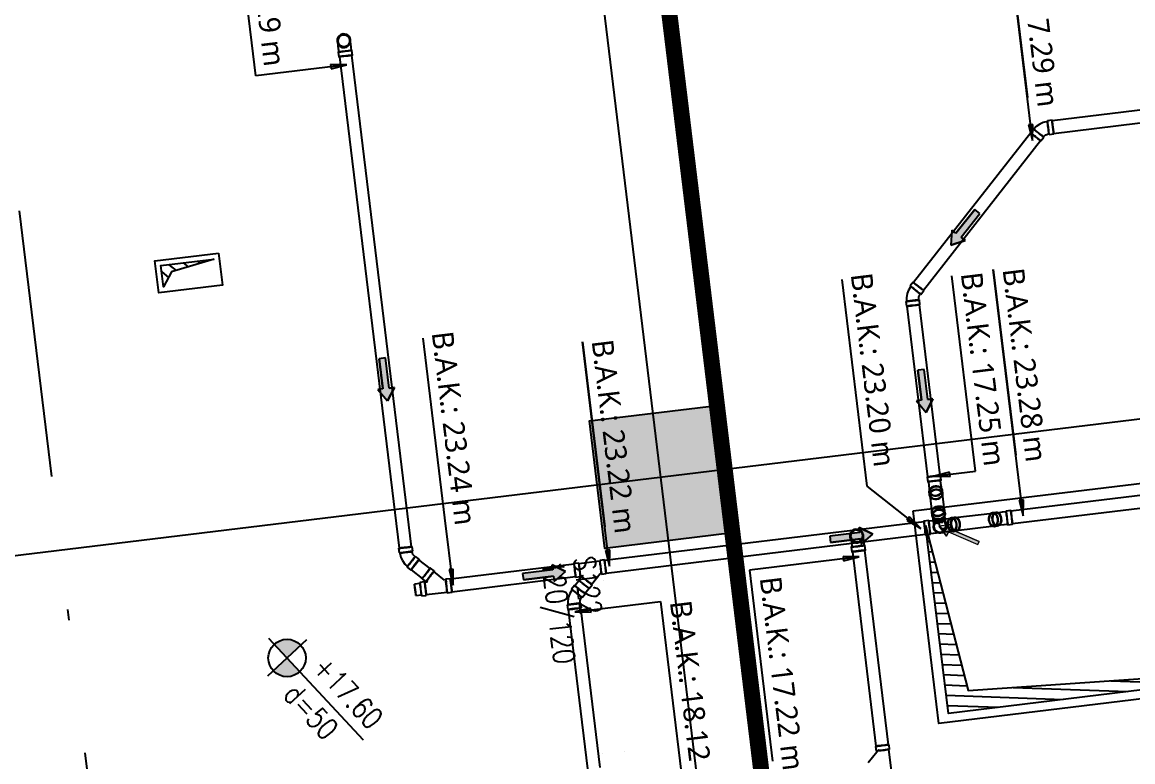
# Model space of a CAD drawing. Header units: millimetres. Extents: x 400382 to 401500, y 4543975 to 4544133.
# Drawn here: x 400440.63 to 400451.01, y 4544085.71 to 4544092.62 of the extents above; entities that cross this region are included whole.
import ezdxf

# ---------------------------------------------------------------- set-up
doc = ezdxf.new("R2010")
doc.units = ezdxf.units.MM
for name, pattern in [('AKS', [3, 2.5, -0.25, 0, -0.25]), ('CIZGI', [0.4, 0.25, -0.15]), ('CONTINU', [0]), ('DASHDOT2', [0.5, 0.25, -0.125, 0, -0.125])]:
    doc.linetypes.add(name, pattern=pattern)
doc.layers.add('A-DETL-GENF', color=92, linetype='Continuous', lineweight=9)
for name, color, linetype in [('aks prota', 2, 'AKS'), ('boşluk prota', 2, 'Continuous'), ('boşluk taraması prota', 252, 'Continuous'), ('kiriş prota', 6, 'Continuous'), ('kolon prota', 1, 'Continuous'), ('kolon tarama prota', 252, 'Continuous'), ('lkolon prota', 4, 'Continuous'), ('merdiven prota', 2, 'Continuous'), ('PRT-AL-TUNEL_EKSENI', 14, 'DASHDOT2'), ('st-s_level (kot)', 6, 'Continuous'), ('st-s_levelmark (kot işareti)', 4, 'Continuous'), ('st_s_ölçü', 4, 'Continuous'), ('TARAMA', 8, 'Continuous'), ('tkolon prota', 6, 'Continuous')]:
    doc.layers.add(name, color=color, linetype=linetype)
doc.styles.add('OLCU', font='romanstw.shx')
doc.styles.add('Segoe UI Light_1', font='', dxfattribs={"height": 200})
doc.styles.add('tkolon', font='romanstw.shx')
doc.styles.get('Segoe UI Light_1').set_extended_font_data('Segoe UI Light')

# ---------------------------------------------------------------- blocks, each defined once
blk = doc.blocks.new('Flow Direction - Flow Direction _25mm_-1035271-_17_70 m  ARA KAT')
at = {"layer": 'TARAMA'}
blk.add_hatch(color=256, dxfattribs=at).paths.add_polyline_path([(0, 0), (-117, -78), (-117, -30), (-400, -30), (-400, 30), (-117, 30), (-117, 78)], flags=0)
for p, q in [((-117, 30), (-400, 30)), ((-400, 30), (-400, -30)), ((-117, 30), (-400, 30)), ((-400, 30), (-400, -30)), ((0, 0), (-117, 78)), ((-117, 78), (-117, 30)), ((-117, 78), (0, 0)), ((-117, 30), (-117, 78)), ((-117, -78), (0, 0)), ((-117, -78), (0, 0)), ((-400, -30), (-117, -30)), ((-117, -30), (-400, -30)), ((-117, -30), (-117, -78)), ((-117, -30), (-117, -78))]:
    blk.add_line(p, q, dxfattribs=at)
blk = doc.blocks.new('Riser Direction1 - Flow Direction _25mm_ 2-2155046-_17_70 m  ARA KAT')
at = {"layer": 'A-DETL-GENF'}
blk.add_hatch(color=256, dxfattribs=at).paths.add_polyline_path([(0, 0), (118, 0), (96, -38), (355, -188), (340, -214), (81, -64), (59, -102)], flags=0)
for p, q in [((0, 0), (59, -102)), ((118, 0), (0, 0)), ((118, 0), (0, 0)), ((59, -102), (0, 0)), ((59, -102), (81, -64)), ((81, -64), (59, -102)), ((81, -64), (340, -214)), ((81, -64), (340, -214)), ((96, -38), (118, 0)), ((96, -38), (118, 0)), ((355, -188), (96, -38)), ((96, -38), (355, -188)), ((340, -214), (355, -188)), ((340, -214), (355, -188))]:
    blk.add_line(p, q, dxfattribs=at)
blk = doc.blocks.new('17.60 mekanik')
at = {"layer": 'kolon tarama prota'}
for points in [[(135013.2, 64918.5), (135002.3, 64928.9), (134999.9, 64925.7)], [(135263.8, 64673.3), (135252.9, 64683.8), (135250.6, 64680.6)], [(135179.8, 64637.6), (135190.3, 64648.6), (135187.1, 64650.9)], [(135207.3, 64595.5), (135192.2, 64595.1), (135192.8, 64591.2)], [(135187.5, 64535.3), (135177.1, 64524.4), (135180.3, 64522)], [(134524.9, 64497.5), (134514.5, 64486.5), (134517.7, 64484.2)], [(135035.1, 64358.5), (135024.1, 64368.9), (135021.8, 64365.7)], [(135044.3, 64305.6), (135054.8, 64316.5), (135051.6, 64318.9)], [(134948.5, 64239.3), (134937.5, 64249.7), (134935.2, 64246.5)]]:
    blk.add_hatch(color=256, dxfattribs=at).paths.add_polyline_path(points, flags=0)
for p, q in [((135180.6, 65176.4), (135012.1, 64944.5)), ((135021.6, 64937.5), (135190.1, 65169.5)), ((134840.8, 65043.8), (134980.5, 64942.3)), ((135013.2, 64918.5), (134840.8, 65043.8)), ((135011.7, 64944.8), (135009.1, 64941.2)), ((135019.4, 64933.7), (135022, 64937.3)), ((135450.7, 64940.5), (135252.7, 64668)), ((135002.3, 64928.9), (134999.9, 64925.7)), ((135013.2, 64918.5), (135002.3, 64928.9)), ((135005.5, 64926.4), (135006.2, 64922)), ((135018.8, 64924), (135018.1, 64928.4)), ((135262.2, 64661.1), (135460.2, 64933.6)), ((134999.9, 64925.7), (135013.2, 64918.5)), ((135006.7, 64922.1), (135034.5, 64746.8)), ((135046.1, 64748.7), (135018.3, 64924)), ((135076.2, 64809.7), (135217.7, 64706.9)), ((135263.8, 64673.3), (135076.2, 64809.7)), ((135202.8, 64669.2), (135054.3, 64777.1)), ((135034, 64746.7), (135034.7, 64742.3)), ((135047.3, 64744.3), (135046.6, 64748.7)), ((135053.7, 64737.1), (135050.1, 64739.7)), ((135042.6, 64729.4), (135046.2, 64726.8)), ((135183.4, 64642.4), (135053.4, 64736.8)), ((135046.5, 64727.2), (135176.4, 64632.8)), ((135144.1, 64585.5), (134986.9, 64699.8)), ((135252.9, 64683.8), (135250.6, 64680.6)), ((135250.6, 64680.6), (135263.8, 64673.3)), ((135263.8, 64673.3), (135252.9, 64683.8)), ((135179.8, 64637.6), (135202.8, 64669.2)), ((135252.3, 64668.3), (135249.7, 64664.7)), ((135244.1, 64657), (135242.3, 64654.5)), ((135260, 64657.2), (135262.6, 64660.8)), ((135187.1, 64650.9), (135179.8, 64637.6)), ((135179.8, 64637.6), (135190.3, 64648.6)), ((135190.3, 64648.6), (135187.1, 64650.9)), ((135242.7, 64654.2), (135221.6, 64625.3)), ((135231.2, 64618.3), (135252.2, 64647.3)), ((135252.6, 64647), (135254.4, 64649.5)), ((135187.2, 64640.1), (135183.6, 64642.7)), ((135176.1, 64632.4), (135179.7, 64629.8)), ((135197.5, 64632.7), (135194.9, 64634.5)), ((135210, 64623), (135197.2, 64632.3)), ((135221.2, 64625.5), (135219.4, 64623)), ((135187.4, 64624.2), (135190, 64622.4)), ((135190.2, 64622.8), (135203.1, 64613.4)), ((135212.8, 64621.5), (135210.3, 64623.4)), ((135221.2, 64614.6), (135212.4, 64621)), ((135219.9, 64622.6), (135213.2, 64613.4)), ((135222.5, 64606.6), (135229.2, 64615.9)), ((135229.7, 64615.5), (135231.6, 64618.1)), ((135202.8, 64613.1), (135205.3, 64611.2)), ((135206.9, 64605.8), (135204.3, 64602.2)), ((135205.7, 64611.7), (135214.5, 64605.4)), ((135212.1, 64612.7), (135212.1, 64612.7)), ((135212.1, 64612.7), (135212.1, 64612.7)), ((135212.1, 64612.7), (135212.1, 64612.7)), ((135212.1, 64612.7), (135212.1, 64612.7)), ((135212.7, 64612.4), (135212.7, 64612.4)), ((135212.7, 64612.4), (135212.7, 64612.4)), ((135212.7, 64612.4), (135212.7, 64612.4)), ((135213.3, 64609.5), (135216.9, 64614.5)), ((135223, 64607.6), (135223, 64607.6)), ((135223, 64607.6), (135223, 64607.6)), ((135223, 64607.6), (135223, 64607.6)), ((135223.6, 64607.3), (135223.6, 64607.3)), ((135223.6, 64607.3), (135223.6, 64607.3)), ((135223.6, 64607.3), (135223.6, 64607.3)), ((135223.6, 64607.3), (135223.6, 64607.3)), ((135204.7, 64601.9), (135027.9, 64358.7)), ((135037.5, 64351.7), (135214.2, 64595)), ((135207.3, 64595.5), (135144.1, 64585.5)), ((135207.3, 64595.5), (135192.2, 64595.1)), ((135192.2, 64595.1), (135192.8, 64591.2)), ((135192.8, 64591.2), (135207.3, 64595.5)), ((135214.6, 64594.7), (135217.2, 64598.3)), ((135165.6, 64544.7), (135165.6, 64544.7)), ((135166, 64544.8), (135166.1, 64544.8)), ((135177.2, 64548.6), (135177.2, 64548.6)), ((135177.7, 64548.8), (135177.6, 64548.8)), ((135186.9, 64543.7), (135183.3, 64546.3)), ((135334.6, 64435.7), (135186.6, 64543.3)), ((134474.7, 64428.4), (134324.9, 64537.2)), ((135187.5, 64535.3), (135126.7, 64451.6)), ((135175.8, 64536), (135179.4, 64533.3)), ((135187.5, 64535.3), (135177.1, 64524.4)), ((135179.7, 64533.7), (135327.7, 64426.2)), ((135180.3, 64522), (135187.5, 64535.3)), ((135177.1, 64524.4), (135180.3, 64522)), ((134522, 64507.5), (134518.4, 64510.1)), ((134895.7, 64235.4), (134521.7, 64507.1)), ((134524.9, 64497.5), (134474.7, 64428.4)), ((134510.9, 64499.8), (134514.5, 64497.2)), ((134524.9, 64497.5), (134514.5, 64486.5)), ((134514.8, 64497.6), (134888.8, 64225.9)), ((134517.7, 64484.2), (134524.9, 64497.5)), ((134514.5, 64486.5), (134517.7, 64484.2)), ((134864.4, 64482.5), (135005.1, 64380.3)), ((135035.1, 64358.5), (134864.4, 64482.5)), ((135126.7, 64451.6), (135272.1, 64346)), ((135338.5, 64433.5), (135334.9, 64436.1)), ((135354.1, 64421.4), (135338.1, 64433)), ((135327.4, 64425.8), (135331, 64423.2)), ((135331.4, 64423.7), (135332.2, 64423.1)), ((135331.8, 64425.5), (135332, 64424.6)), ((135332.2, 64423.1), (135334.2, 64410.3)), ((135332.7, 64425.6), (135332.7, 64425.6)), ((135082.4, 64401.5), (135082.4, 64401.5)), ((134897.1, 64276.6), (134760.4, 64375.9)), ((135024.1, 64368.9), (135021.8, 64365.7)), ((135021.8, 64365.7), (135035.1, 64358.5)), ((135035.1, 64358.5), (135024.1, 64368.9)), ((135044.3, 64305.6), (135091.7, 64370.8)), ((135091.7, 64370.8), (135229.6, 64270.6)), ((135027.5, 64358.9), (135024.9, 64355.3)), ((135025.5, 64355), (135013.9, 64339)), ((135032.9, 64349.6), (135032.8, 64349.6)), ((135033.9, 64348.8), (135033.7, 64349.7)), ((135034.1, 64347.4), (135034.7, 64348.2)), ((135036.1, 64334.6), (135034.1, 64347.4)), ((135035.2, 64347.8), (135037.9, 64351.4)), ((135041.3, 64344.9), (135041.3, 64344.9)), ((135011.1, 64335.5), (134942.6, 64241.3)), ((135013.3, 64339.4), (135010.7, 64335.8)), ((135037.5, 64330.3), (135036.8, 64334.7)), ((134952.2, 64234.3), (135020.6, 64328.6)), ((135021, 64328.3), (135023.6, 64331.9)), ((135023.1, 64332.3), (135024.6, 64334.3)), ((135024.2, 64332.7), (135024.9, 64328.3)), ((135024.6, 64334.3), (135024.8, 64332.8)), ((135025.4, 64328.4), (135026.3, 64322.2)), ((135029.5, 64328.7), (135029.5, 64328.7)), ((135029.5, 64328.7), (135029.5, 64328.7)), ((135038, 64324.1), (135037, 64330.2)), ((135039.2, 64319.8), (135038.5, 64324.1)), ((135025.9, 64322.2), (135026.6, 64317.8)), ((135045.6, 64312.6), (135042, 64315.2)), ((135051.6, 64318.9), (135044.3, 64305.6)), ((135044.3, 64305.6), (135054.8, 64316.5)), ((135054.8, 64316.5), (135051.6, 64318.9)), ((135034.5, 64304.8), (135038.1, 64302.2)), ((135166.6, 64224), (135045.3, 64312.2)), ((135038.4, 64302.6), (135159.7, 64214.5)), ((134948.5, 64239.3), (134897.1, 64276.6)), ((134937.5, 64249.7), (134935.2, 64246.5)), ((134935.2, 64246.5), (134948.5, 64239.3)), ((134948.5, 64239.3), (134937.5, 64249.7)), ((134942.3, 64241.6), (134939.6, 64238)), ((135170.7, 64250.8), (135170.7, 64250.8)), ((134899.6, 64233.2), (134896, 64235.8)), ((134909.2, 64232.6), (134904.8, 64231.9)), ((134922.4, 64234.2), (134909.3, 64232.1)), ((134926.7, 64235.4), (134922.3, 64234.7)), ((134939.6, 64236.7), (134926.8, 64234.7)), ((134937.8, 64214.9), (134949.4, 64230.9)), ((134940.2, 64237.6), (134939.6, 64236.7)), ((134941.9, 64237.1), (134941, 64237)), ((134942, 64236.2), (134942.1, 64236.2)), ((134950, 64230.5), (134952.6, 64234.1)), ((135159, 64234.6), (135159, 64234.6)), ((135159, 64234.6), (135159, 64234.6)), ((134888.5, 64225.5), (134892.1, 64222.9)), ((134911.2, 64220.5), (134924.2, 64222.6)), ((134924.3, 64222.1), (134928.7, 64222.8)), ((134928, 64222), (134925.4, 64218.4)), ((134930.1, 64223.7), (134928.6, 64221.6)), ((134928.6, 64223.4), (134930.1, 64223.7)), ((134906.8, 64219.3), (134911.2, 64220)), ((134926.3, 64217.7), (134923.3, 64213.5)), ((134926.3, 64217.7), (134923.3, 64213.5)), ((134931.7, 64207.3), (134934.8, 64211.6)), ((134931.7, 64207.3), (134934.8, 64211.6)), ((134935.7, 64210.9), (134938.4, 64214.5))]:
    blk.add_line(p, q, dxfattribs=at)
at = {"layer": 'kolon tarama prota', "flags": 128}
for points in [[(135009.6, 64940.8), (135007.5, 64937.1), (135006.5, 64934)], [(135006.5, 64934), (135005.9, 64929.8), (135006.2, 64926.5)], [(135017.5, 64928.3), (135017.5, 64931), (135017.6, 64931.3)], [(135017.6, 64931.3), (135018.7, 64933.8), (135018.8, 64934.1)], [(135035.3, 64742.4), (135036.5, 64738.3), (135037.9, 64735.4)], [(135047.7, 64741.4), (135046.7, 64743.9), (135046.6, 64744.2)], [(135049.7, 64739.2), (135047.8, 64741.1), (135047.7, 64741.4)], [(135037.9, 64735.4), (135040.5, 64732.1), (135043, 64730)], [(135250.2, 64664.3), (135248.1, 64661.4), (135246.2, 64658.8), (135244.7, 64656.6)], [(135253.9, 64649.9), (135255.6, 64652.2), (135257.5, 64654.9), (135259.5, 64657.6)], [(135194.5, 64634), (135192.2, 64635.7), (135189.5, 64637.6), (135186.8, 64639.6)], [(135180.1, 64630.3), (135183, 64628.3), (135185.7, 64626.3), (135187.8, 64624.8)], [(135213.2, 64613.4), (135212.9, 64613), (135212.1, 64611.9), (135210.9, 64610.1), (135209.3, 64607.9), (135207.5, 64605.5), (135207.4, 64605.4)], [(135216.7, 64598.7), (135218.4, 64601.1), (135220.1, 64603.3), (135221.3, 64605.1), (135222.2, 64606.2), (135222.5, 64606.6), (135222.5, 64606.6)], [(135167, 64550.1), (135168.6, 64551.6), (135170.3, 64552.4), (135171.8, 64552.5), (135173, 64552.3), (135173.8, 64552.1), (135174.4, 64551.8), (135174.7, 64551.6), (135175, 64551.4), (135175.4, 64551.1), (135176.2, 64550.6), (135177.3, 64549.8), (135179, 64548.6), (135181.2, 64547), (135182.9, 64545.7)], [(135167, 64550.1), (135166.1, 64548.1), (135165.9, 64546.3), (135166.2, 64544.9)], [(135176.2, 64543.4), (135174.6, 64541.9), (135172.9, 64541.2), (135171.4, 64541.1), (135170.2, 64541.2), (135169.4, 64541.5), (135168.9, 64541.8), (135168.6, 64541.9), (135168.6, 64542)], [(135168.6, 64542), (135168.7, 64541.9), (135169.1, 64541.6), (135169.9, 64541), (135171.2, 64540.1), (135173.1, 64538.7), (135175.3, 64537.1), (135176.2, 64536.5)], [(135176.2, 64543.4), (135177.2, 64545.4), (135177.3, 64547.3), (135177, 64548.6)], [(134503.3, 64506.1), (134501.8, 64507.9), (134501, 64510.1), (134501.2, 64512.4), (134502, 64514.1)], [(134502, 64514.1), (134503.8, 64515.7), (134506, 64516.4), (134508.3, 64516.3), (134510, 64515.4)], [(134510, 64515.4), (134510.4, 64515.1), (134511.5, 64514.3), (134513.3, 64513.1), (134515.4, 64511.5), (134517.9, 64509.7), (134518, 64509.6)], [(134510, 64515.4), (134511.6, 64513.7), (134512.3, 64511.5), (134512.2, 64509.2), (134511.3, 64507.4)], [(134511.3, 64507.4), (134509.6, 64505.9), (134507.4, 64505.1), (134505.1, 64505.3), (134503.3, 64506.1)], [(134511.3, 64500.4), (134508.8, 64502.1), (134506.6, 64503.7), (134504.9, 64505), (134503.7, 64505.8), (134503.3, 64506.1), (134503.3, 64506.1)], [(135027.2, 64317.9), (135028.3, 64313.8), (135030.4, 64310), (135033.1, 64306.8), (135034.9, 64305.4)], [(135041.6, 64314.6), (135039.7, 64316.6), (135038.6, 64319), (135038.5, 64319.7)], [(134901.9, 64231.4), (134899.5, 64232.5), (134899.2, 64232.6)], [(134904.9, 64231.3), (134902.3, 64231.3), (134901.9, 64231.4)], [(134892.5, 64223.4), (134896.2, 64221.3), (134899.3, 64220.3)], [(134899.3, 64220.3), (134903.5, 64219.7), (134906.7, 64220)]]:
    blk.add_lwpolyline(points, dxfattribs=at)
at = {"layer": 'kolon tarama prota'}
for centre, radius, start, end in [((135217.8, 64610), 6.38, 54.0133, 234.0133), ((135217.8, 64610), 6.38, 54.0133, 234.0133), ((135217.8, 64610), 6.38, 54.0133, 234.0133), ((135217.8, 64610), 6.38, 54.0133, 234.0133), ((135217.8, 64610), 6.38, 54, 234), ((135217.8, 64610), 6.38, 54, 234), ((135217.8, 64610), 5.72, 54.0133, 234.0133), ((135217.8, 64610), 5.71, 54.0133, 234.0133), ((135217.8, 64610), 5.72, 54, 234), ((135217.8, 64610), 6.38, 324, 144), ((135217.8, 64610), 6.38, 324, 144), ((135217.8, 64610), 6.38, 324, 144), ((135217.8, 64610), 6.38, 324, 144), ((135217.8, 64610), 5.9, 324, 144), ((135217.8, 64610), 5.9, 324, 144), ((135217.8, 64610), 5.71, 324, 144), ((135217.8, 64610), 5.71, 324, 144), ((135217.8, 64610), 6.38, 234.0133, 54.0133), ((135217.8, 64610), 6.38, 234.0133, 54.0133), ((135217.8, 64610), 6.38, 234.0133, 54.0133), ((135217.8, 64610), 6.38, 234.0133, 54.0133), ((135217.8, 64610), 6.38, 234, 54), ((135217.8, 64610), 6.38, 234, 54), ((135217.8, 64610), 5.72, 234.0133, 54.0133), ((135217.8, 64610), 5.72, 234.0133, 54.0133), ((135217.8, 64610), 5.72, 234, 54), ((135219.6, 64612.4), 2.95, 234, 54), ((135219.6, 64612.4), 2.95, 234, 54), ((135217.8, 64610), 6.38, 144, 324), ((135217.8, 64610), 6.38, 144, 324), ((135217.8, 64610), 6.38, 144, 324), ((135217.8, 64610), 6.38, 144, 324), ((135217.8, 64610), 5.9, 144, 324), ((135217.8, 64610), 5.9, 144, 324), ((135217.8, 64610), 5.72, 144, 324), ((135217.8, 64610), 5.72, 144, 324), ((135216.1, 64607.6), 2.95, 54, 234), ((135216.1, 64607.6), 2.95, 54, 234), ((134506.7, 64510.8), 6.38, 144, 324), ((134506.7, 64510.8), 6.38, 144, 324), ((134506.7, 64510.8), 5.9, 144, 324), ((134506.7, 64510.8), 5.71, 144, 324), ((134506.7, 64510.8), 6.38, 324, 144), ((134506.7, 64510.8), 6.38, 324, 144), ((134506.7, 64510.8), 5.9, 324, 144), ((134506.7, 64510.8), 5.72, 324, 144)]:
    blk.add_arc(centre, radius, start, end, dxfattribs=at)
for centre, major_axis, ratio, start_param, end_param in [((135014.2, 64937.4), (-5.16, 3.75), 0.010001, 3.145733, 6.287326), ((135014.2, 64937.4), (5.16, -3.75), 0.010001, 3.145733, 6.287326), ((135014.2, 64937.4), (-4.62, 3.36), 0.010001, 0.004141, 3.145733), ((135014.2, 64937.4), (-4.62, 3.36), 0.010001, 3.145733, 6.287326), ((135016.8, 64941), (5.16, -3.75), 0.010001, 3.145733, 6.287326), ((135016.8, 64941), (5.16, -3.75), 0.010001, 0.004141, 3.145733), ((135016.8, 64941), (4.77, -3.47), 0.010011, 3.141593, 4.712389), ((135016.8, 64941), (-4.77, 3.47), 0.010011, 4.712389, 6.283185), ((135016.8, 64941), (4.77, -3.47), 0.010011, 4.712389, 6.283185), ((135016.8, 64941), (-4.77, 3.47), 0.010011, 3.141593, 4.712389), ((135011.8, 64927.4), (6.3, 1), 0.01, 3.137449, 6.279041), ((135011.8, 64927.4), (6.3, 1), 0.01, 6.279041, 9.420634), ((135011.8, 64927.4), (5.64, 0.89), 0.01, 3.137449, 6.279041), ((135011.8, 64927.4), (5.64, 0.89), 0.01, 6.279041, 9.420634), ((135012.5, 64923), (6.3, 1), 0.01, 6.279041, 9.420634), ((135012.5, 64923), (6.3, 1), 0.01, 3.137449, 6.279041), ((135012.5, 64923), (5.83, 0.92), 0.01, 1.570796, 3.141593), ((135012.5, 64923), (5.83, 0.92), 0.01, 3.141593, 4.712389), ((135012.5, 64923), (5.83, 0.92), 0.01, 4.712389, 6.283185), ((135012.5, 64923), (5.83, 0.92), 0.01, 0, 1.570796), ((135040.3, 64747.7), (-6.3, -1), 0.01, 3.145735, 6.287327), ((135040.3, 64747.7), (-6.3, -1), 0.01, 0.004142, 3.145735), ((135040.3, 64747.7), (5.83, 0.92), 0.01, 1.570796, 3.141593), ((135040.3, 64747.7), (5.83, 0.92), 0.01, 3.141593, 4.712389), ((135041, 64743.3), (-6.3, -1), 0.01, 3.145735, 6.287327), ((135041, 64743.3), (-6.3, -1), 0.01, 0.004142, 3.145735), ((135041, 64743.3), (-5.64, -0.89), 0.01, 3.145735, 6.287327), ((135041, 64743.3), (-5.64, -0.89), 0.01, 0.004142, 3.145735), ((135040.3, 64747.7), (5.83, 0.92), 0.01, 0, 1.570796), ((135040.3, 64747.7), (5.83, 0.92), 0.01, 4.712389, 6.283185), ((135046.3, 64734.6), (-3.75, -5.16), 0.01, 3.137451, 6.279043), ((135046.3, 64734.6), (-3.75, -5.16), 0.01, 6.279043, 9.420636), ((135046.3, 64734.6), (-3.36, -4.62), 0.01, 6.279043, 9.420636), ((135046.3, 64734.6), (-3.36, -4.62), 0.01, 3.137451, 6.279043), ((135049.9, 64732), (-3.75, -5.16), 0.01, 3.137451, 6.279043), ((135049.9, 64732), (-3.75, -5.16), 0.01, 6.279043, 9.420636), ((135049.9, 64732), (3.47, 4.77), 0.01, 1.570796, 3.141593), ((135049.9, 64732), (3.47, 4.77), 0.01, 3.141593, 4.712389), ((135049.9, 64732), (3.47, 4.77), 0.01, 0, 1.570796), ((135049.9, 64732), (3.47, 4.77), 0.01, 4.712389, 6.283185), ((135257.5, 64664.6), (5.16, -3.75), 0.01, 1.570796, 4.712389), ((135257.5, 64664.6), (-4.77, 3.47), 0.01, 4.712389, 6.283185), ((135257.5, 64664.6), (4.77, -3.47), 0.01, 3.141593, 4.712389), ((135247.4, 64650.7), (5.16, -3.75), 0.707107, 1.570796, 4.712389), ((135249.3, 64653.3), (5.16, -3.75), 0.707107, 1.570796, 4.712389), ((135249.3, 64653.3), (4.62, -3.36), 0.707107, 1.570796, 4.712389), ((135249.3, 64653.3), (5.16, -3.75), 0.707107, 4.712389, 7.853982), ((135249.3, 64653.3), (4.62, -3.36), 0.707107, 4.712389, 7.853982), ((135254.9, 64661), (5.16, -3.75), 0.01, 1.570796, 4.712389), ((135254.9, 64661), (4.62, -3.36), 0.01, 1.570796, 4.712389), ((135254.9, 64661), (5.16, -3.75), 0.01, 4.712389, 7.853982), ((135254.9, 64661), (4.62, -3.36), 0.01, 4.712389, 7.853982), ((135257.5, 64664.6), (5.16, -3.75), 0.01, 4.712389, 7.853982), ((135257.5, 64664.6), (4.77, -3.47), 0.01, 4.712389, 6.283185), ((135257.5, 64664.6), (-4.77, 3.47), 0.01, 3.141593, 4.712389), ((135247.4, 64650.7), (4.77, -3.47), 0.707107, 3.141593, 4.712389), ((135247.4, 64650.7), (4.77, -3.47), 0.707107, 1.570796, 3.141593), ((135247.4, 64650.7), (5.16, -3.75), 0.707107, 4.712389, 7.853982), ((135247.4, 64650.7), (4.77, -3.47), 0.707107, 4.712389, 6.283185), ((135247.4, 64650.7), (4.77, -3.47), 0.707107, 0, 1.570796), ((135179.9, 64637.6), (3.75, 5.16), 0.01, 1.570796, 4.712389), ((135179.9, 64637.6), (3.47, 4.77), 0.01, 1.570796, 3.141593), ((135179.9, 64637.6), (3.47, 4.77), 0.01, 3.141593, 4.712389), ((135179.9, 64637.6), (3.75, 5.16), 0.01, 4.712389, 7.853982), ((135179.9, 64637.6), (3.47, 4.77), 0.01, 0, 1.570796), ((135179.9, 64637.6), (3.47, 4.77), 0.01, 4.712389, 6.283185), ((135183.5, 64635), (3.75, 5.16), 0.01, 4.712389, 7.853982), ((135183.5, 64635), (3.36, 4.62), 0.01, 4.712389, 7.853982), ((135191.2, 64629.4), (3.75, 5.16), 0.707107, 4.712389, 7.853982), ((135183.5, 64635), (3.75, 5.16), 0.01, 1.570796, 4.712389), ((135183.5, 64635), (3.36, 4.62), 0.01, 1.570796, 4.712389), ((135191.2, 64629.4), (3.75, 5.16), 0.707107, 1.570796, 4.712389), ((135191.2, 64629.4), (3.36, 4.62), 0.707107, 1.570796, 4.712389), ((135191.2, 64629.4), (3.36, 4.62), 0.707107, 4.712389, 7.853982), ((135193.7, 64627.5), (3.75, 5.16), 0.707107, 1.570796, 4.712389), ((135193.7, 64627.5), (3.47, 4.77), 0.707107, 1.570796, 3.141593), ((135193.7, 64627.5), (3.75, 5.16), 0.707107, 4.712389, 7.853982), ((135193.7, 64627.5), (3.47, 4.77), 0.707107, 3.141593, 4.712389), ((135193.7, 64627.5), (3.47, 4.77), 0.707107, 0, 1.570796), ((135193.7, 64627.5), (3.47, 4.77), 0.707107, 4.712389, 6.283185), ((135224.6, 64619.3), (5.16, -3.75), 0.707107, 1.570797, 4.71239), ((135226.4, 64621.8), (5.16, -3.75), 0.707107, 1.570797, 4.71239), ((135226.4, 64621.8), (4.77, -3.47), 0.707107, 3.141593, 4.712389), ((135226.4, 64621.8), (4.77, -3.47), 0.707107, 1.570796, 3.141593), ((135226.4, 64621.8), (5.16, -3.75), 0.707107, 4.71239, 7.853982), ((135226.4, 64621.8), (4.77, -3.47), 0.707107, 0, 1.570796), ((135206.5, 64618.2), (3.75, 5.16), 0.707107, 1.570792, 4.712385), ((135206.5, 64618.2), (3.47, 4.77), 0.707107, 1.570796, 3.141593), ((135206.5, 64618.2), (3.75, 5.16), 0.707107, 4.712385, 7.853978), ((135206.5, 64618.2), (3.47, 4.77), 0.707107, 3.141593, 4.712389), ((135206.5, 64618.2), (3.47, 4.77), 0.707107, 0, 1.570796), ((135209.1, 64616.4), (3.75, 5.16), 0.707107, 1.570792, 4.712385), ((135209.1, 64616.4), (3.36, 4.62), 0.707107, 1.570792, 4.712385), ((135209.1, 64616.4), (3.75, 5.16), 0.707107, 4.712385, 7.853978), ((135209.1, 64616.4), (3.36, 4.62), 0.707107, 4.712385, 7.853978), ((135206.5, 64618.2), (3.47, 4.77), 0.707107, 4.712389, 6.283185), ((135224.6, 64619.3), (4.62, -3.36), 0.707107, 1.570797, 4.71239), ((135224.6, 64619.3), (5.16, -3.75), 0.707107, 4.71239, 7.853982), ((135224.6, 64619.3), (4.62, -3.36), 0.707107, 4.71239, 7.853982), ((135226.4, 64621.8), (4.77, -3.47), 0.707107, 4.712389, 6.283185), ((135212, 64602), (5.16, -3.75), 0.010002, 1.570796, 4.712389), ((135212, 64602), (4.62, -3.36), 0.010002, 1.570796, 4.712389), ((135217.8, 64610), (3.36, 4.62), 0.707107, 1.570792, 2.142988), ((135217.8, 64610), (3.36, 4.62), 0.707107, 0.998596, 1.570792), ((135209.4, 64598.4), (-5.16, 3.75), 0.010002, 4.712389, 7.853982), ((135209.4, 64598.4), (4.77, -3.47), 0.01, 3.141593, 4.712389), ((135209.4, 64598.4), (-4.77, 3.47), 0.01, 4.712389, 6.283185), ((135209.4, 64598.4), (5.16, -3.75), 0.010002, 4.712389, 7.853982), ((135209.4, 64598.4), (4.77, -3.47), 0.01, 4.712389, 6.283185), ((135209.4, 64598.4), (4.77, -3.47), 0.01, 0, 1.570796), ((135212, 64602), (-5.16, 3.75), 0.010002, 1.570796, 4.712389), ((135212, 64602), (4.62, -3.36), 0.010002, 4.712389, 7.853982), ((135171.6, 64546.7), (5.59, 1.9), 0.999925, 1.570796, 3.141593), ((135171.6, 64546.7), (5.59, 1.9), 0.999925, 1.570796, 3.141593), ((135171.6, 64546.8), (6.04, 2.05), 0.999925, 5.327856, 8.469448), ((135171.6, 64546.7), (6.04, 2.05), 0.999925, 5.327856, 8.469448), ((135171.6, 64546.8), (5.41, 1.84), 0.999925, 5.327856, 8.469448), ((135171.6, 64546.7), (5.59, 1.9), 0.999925, 0, 1.570796), ((135171.6, 64546.7), (5.59, 1.9), 0.999925, 0, 1.570796), ((135171.6, 64546.7), (6.04, 2.05), 0.999925, 2.186263, 5.327856), ((135171.6, 64546.8), (6.04, 2.05), 0.999925, 2.186263, 5.327856), ((135171.6, 64546.8), (5.41, 1.84), 0.999925, 2.186263, 5.327856), ((135171.6, 64546.7), (5.59, 1.9), 0.999925, 3.141593, 4.712389), ((135171.6, 64546.7), (5.59, 1.9), 0.999925, 3.141593, 4.712389), ((135171.6, 64546.7), (5.59, 1.9), 0.999925, 4.712389, 6.283185), ((135171.6, 64546.7), (5.59, 1.9), 0.999925, 4.712389, 6.283185), ((135179.5, 64541.1), (3.75, 5.16), 0.01, 4.705318, 7.846911), ((135179.5, 64541.1), (3.36, 4.62), 0.01, 4.705318, 7.846911), ((135183.1, 64538.5), (3.75, 5.16), 0.01, 4.705318, 7.846911), ((135183.1, 64538.5), (3.47, 4.77), 0.009999, 0, 1.570796), ((135183.1, 64538.5), (3.47, 4.77), 0.009999, 4.712389, 6.283185), ((135179.5, 64541.1), (3.75, 5.16), 0.01, 1.563726, 4.705318), ((135179.5, 64541.1), (3.36, 4.62), 0.01, 1.563726, 4.705318), ((135183.1, 64538.5), (3.75, 5.16), 0.01, 1.563726, 4.705318), ((135183.1, 64538.5), (3.47, 4.77), 0.009999, 1.570796, 3.141593), ((135183.1, 64538.5), (3.47, 4.77), 0.009999, 3.141593, 4.712389), ((134514.6, 64505), (3.75, 5.16), 0.01, 1.570796, 4.712389), ((134514.6, 64505), (-3.36, -4.62), 0.01, 4.712389, 7.853982), ((134518.2, 64502.4), (-3.75, -5.16), 0.01, 4.712389, 7.853982), ((134514.6, 64505), (3.75, 5.16), 0.01, 4.712389, 7.853982), ((134514.6, 64505), (3.36, 4.62), 0.01, 4.712389, 7.853982), ((134518.2, 64502.4), (3.47, 4.77), 0.01, 1.570796, 3.141593), ((134518.2, 64502.4), (3.47, 4.77), 0.01, 3.141593, 4.712389), ((134518.2, 64502.4), (3.75, 5.16), 0.01, 4.712389, 7.853982), ((134518.2, 64502.4), (3.47, 4.77), 0.01, 0, 1.570796), ((134518.2, 64502.4), (3.47, 4.77), 0.01, 4.712389, 6.283185), ((135331.1, 64431), (3.75, 5.16), 0.01, 6.276115, 9.417707), ((135331.1, 64431), (3.75, 5.16), 0.01, 3.134522, 6.276115), ((135331.1, 64431), (3.47, 4.77), 0.009999, 1.570796, 3.141593), ((135331.1, 64431), (3.47, 4.77), 0.009999, 3.141593, 4.712389), ((135334.7, 64428.4), (3.75, 5.16), 0.01, 6.276115, 9.417707), ((135334.7, 64428.4), (3.75, 5.16), 0.01, 3.134522, 6.276115), ((135331.1, 64431), (3.47, 4.77), 0.009999, 0, 1.570796), ((135331.1, 64431), (3.47, 4.77), 0.009999, 4.712389, 6.283185), ((135334.7, 64428.4), (3.36, 4.62), 0.01, 3.134522, 6.276115), ((135334.7, 64428.4), (3.36, 4.62), 0.01, 6.276115, 9.417707), ((135337.5, 64426.4), (5.64, 0.89), 0.01207, 2.571468, 3.143664), ((135337.5, 64426.4), (5.64, 0.89), 0.01207, 3.143664, 3.71586), ((135030.1, 64351.6), (5.16, -3.75), 0.01, 0, 3.141593), ((135030.1, 64351.6), (5.16, -3.75), 0.01, 3.141593, 6.283185), ((135032.7, 64355.2), (5.16, -3.75), 0.01, 0, 3.141593), ((135032.7, 64355.2), (5.16, -3.75), 0.01, 3.141593, 6.283185), ((135032.7, 64355.2), (4.77, -3.47), 0.01, 1.570796, 3.141593), ((135032.7, 64355.2), (-4.77, 3.47), 0.01, 0, 1.570796), ((135032.7, 64355.2), (-4.77, 3.47), 0.01, 3.141593, 4.712389), ((135032.7, 64355.2), (-4.77, 3.47), 0.01, 1.570796, 3.141593), ((135030.1, 64351.6), (-4.62, 3.36), 0.01, 0, 3.141593), ((135030.1, 64351.6), (4.62, -3.36), 0.01, 0, 3.141593), ((135028.1, 64348.8), (5.64, 0.89), 0.007071, 5.703918, 6.276114), ((135028.1, 64348.8), (5.64, 0.89), 0.007071, 6.276114, 6.84831), ((135015.9, 64332), (5.16, -3.75), 0.01, 0, 3.141593), ((135015.9, 64332), (5.16, -3.75), 0.01, 3.141593, 6.283185), ((135015.9, 64332), (4.77, -3.47), 0.01, 3.141593, 4.712389), ((135015.9, 64332), (4.77, -3.47), 0.01, 1.570796, 3.141593), ((135018.5, 64335.6), (5.16, -3.75), 0.01, 3.141593, 6.283185), ((135018.5, 64335.6), (-5.16, 3.75), 0.01, 3.141593, 6.283185), ((135018.5, 64335.6), (-4.62, 3.36), 0.01, 0, 3.141593), ((135018.5, 64335.6), (4.62, -3.36), 0.01, 0, 3.141593), ((135030.5, 64333.7), (6.3, 1), 0.007071, 3.134522, 6.276114), ((135030.5, 64333.7), (6.3, 1), 0.007071, 6.276114, 9.417707), ((135030.5, 64333.7), (5.64, 0.89), 0.007071, 6.276114, 9.417707), ((135030.5, 64333.7), (5.64, 0.89), 0.007071, 3.134522, 6.276114), ((135015.9, 64332), (-4.77, 3.47), 0.01, 1.570796, 3.141593), ((135015.9, 64332), (4.77, -3.47), 0.01, 0, 1.570796), ((135031.2, 64329.3), (6.3, 1), 0.007071, 6.276114, 9.417707), ((135031.2, 64329.3), (6.3, 1), 0.007071, 3.134522, 6.276114), ((135031.2, 64329.3), (5.83, 0.92), 0.007071, 1.570796, 3.141593), ((135031.2, 64329.3), (5.83, 0.92), 0.007071, 3.141593, 4.712389), ((135032.2, 64323.2), (6.3, 1), 0.007071, 0.008594, 3.150187), ((135032.2, 64323.2), (6.3, 1), 0.007071, 3.150187, 6.29178), ((135031.2, 64329.3), (5.83, 0.92), 0.007071, 0, 1.570796), ((135031.2, 64329.3), (5.83, 0.92), 0.007071, 4.712389, 6.283185), ((135032.2, 64323.2), (5.83, 0.92), 0.007071, 4.712389, 6.283185), ((135032.2, 64323.2), (5.83, 0.92), 0.007071, 0, 1.570796), ((135032.2, 64323.2), (5.83, 0.92), 0.007071, 1.570796, 3.141593), ((135032.2, 64323.2), (5.83, 0.92), 0.007071, 3.141593, 4.712389), ((135032.9, 64318.8), (6.3, 1), 0.007071, 0.008594, 3.150187), ((135032.9, 64318.8), (6.3, 1), 0.007071, 3.150187, 6.29178), ((135032.9, 64318.8), (5.64, 0.89), 0.007071, 0.008594, 3.150187), ((135032.9, 64318.8), (5.64, 0.89), 0.007071, 3.150187, 6.29178), ((135038.2, 64310), (3.75, 5.16), 0.011077, 0.001078, 3.14267), ((135038.2, 64310), (3.75, 5.16), 0.011077, 3.14267, 6.284263), ((135038.2, 64310), (3.36, 4.62), 0.011077, 0.001078, 3.14267), ((135038.2, 64310), (3.36, 4.62), 0.011077, 3.14267, 6.284263), ((135041.8, 64307.4), (3.75, 5.16), 0.011077, 0.001078, 3.14267), ((135041.8, 64307.4), (3.75, 5.16), 0.011077, 3.14267, 6.284263), ((135041.8, 64307.4), (3.47, 4.77), 0.011077, 1.570796, 3.141593), ((135041.8, 64307.4), (3.47, 4.77), 0.011077, 3.141593, 4.712389), ((135041.8, 64307.4), (3.47, 4.77), 0.011077, 0, 1.570796), ((135041.8, 64307.4), (3.47, 4.77), 0.011077, 4.712389, 6.283185), ((134947.4, 64237.8), (5.16, -3.75), 0.01, 3.137451, 6.279043), ((134947.4, 64237.8), (5.16, -3.75), 0.01, 6.279043, 9.420636), ((134947.4, 64237.8), (4.77, -3.47), 0.01, 1.570796, 3.141593), ((134947.4, 64237.8), (-4.77, 3.47), 0.01, 0, 1.570796), ((134892.3, 64230.6), (-3.75, -5.16), 0.01, 0.004142, 3.145735), ((134892.3, 64230.6), (-3.75, -5.16), 0.01, 3.145735, 6.287327), ((134892.3, 64230.6), (3.47, 4.77), 0.01, 1.570796, 3.141593), ((134892.3, 64230.6), (3.47, 4.77), 0.01, 3.141593, 4.712389), ((134895.9, 64228), (-3.75, -5.16), 0.01, 3.145735, 6.287327), ((134895.9, 64228), (-3.75, -5.16), 0.01, 0.004142, 3.145735), ((134892.3, 64230.6), (3.47, 4.77), 0.01, 0, 1.570796), ((134892.3, 64230.6), (3.47, 4.77), 0.01, 4.712389, 6.283185), ((134895.9, 64228), (-3.36, -4.62), 0.01, 0.004142, 3.145735), ((134895.9, 64228), (-3.36, -4.62), 0.01, 3.145735, 6.287327), ((134905.8, 64225.6), (1, -6.3), 0.01, 6.279043, 9.420636), ((134905.8, 64225.6), (1, -6.3), 0.01, 3.137451, 6.279043), ((134905.8, 64225.6), (0.89, -5.64), 0.01, 6.279043, 9.420636), ((134905.8, 64225.6), (0.89, -5.64), 0.01, 3.137451, 6.279043), ((134910.2, 64226.3), (1, -6.3), 0.01, 3.137451, 6.279043), ((134910.2, 64226.3), (1, -6.3), 0.01, 6.279043, 9.420636), ((134910.2, 64226.3), (-0.92, 5.83), 0.01, 4.712389, 6.283185), ((134910.2, 64226.3), (-0.92, 5.83), 0.01, 0, 1.570796), ((134923.3, 64228.4), (-1, 6.3), 0.009999, 0.004142, 3.145735), ((134923.3, 64228.4), (-1, 6.3), 0.009999, 3.145735, 6.287328), ((134923.3, 64228.4), (-0.92, 5.83), 0.01, 0, 1.570796), ((134923.3, 64228.4), (-0.92, 5.83), 0.01, 4.712389, 6.283185), ((134927.7, 64229.1), (-1, 6.3), 0.009999, 0.004142, 3.145735), ((134927.7, 64229.1), (-1, 6.3), 0.009999, 3.145735, 6.287328), ((134927.7, 64229.1), (-0.89, 5.64), 0.009999, 0.004142, 3.145735), ((134927.7, 64229.1), (-0.89, 5.64), 0.009999, 3.145735, 6.287328), ((134944.8, 64234.2), (5.16, -3.75), 0.01, 6.279043, 9.420636), ((134944.8, 64234.2), (-5.16, 3.75), 0.01, 6.279043, 9.420636), ((134944.8, 64234.2), (4.62, -3.36), 0.01, 3.137451, 6.279043), ((134944.8, 64234.2), (-4.62, 3.36), 0.01, 3.137451, 6.279043), ((134942.8, 64231.5), (-0.89, 5.64), 0.009999, 5.715132, 6.287328), ((134942.8, 64231.5), (-0.89, 5.64), 0.009999, 0.004142, 0.576338), ((134947.4, 64237.8), (-4.77, 3.47), 0.01, 1.570796, 3.141593), ((134947.4, 64237.8), (4.77, -3.47), 0.01, 0, 1.570796), ((134910.2, 64226.3), (-0.92, 5.83), 0.01, 1.570796, 3.141593), ((134910.2, 64226.3), (-0.92, 5.83), 0.01, 3.141593, 4.712389), ((134923.3, 64228.4), (-0.92, 5.83), 0.01, 1.570796, 3.141593), ((134923.3, 64228.4), (-0.92, 5.83), 0.01, 3.141593, 4.712389), ((134933.2, 64218.2), (5.16, -3.75), 0.01, 6.279043, 9.420636), ((134933.2, 64218.2), (5.16, -3.75), 0.01, 3.137451, 6.279043), ((134933.2, 64218.2), (-4.62, 3.36), 0.01, 6.279043, 9.420636), ((134933.2, 64218.2), (4.62, -3.36), 0.01, 6.279043, 9.420636), ((134927.5, 64210.4), (4.24, -3.08), 0.01, 3.137451, 6.279043), ((134927.5, 64210.4), (4.24, -3.08), 0.01, 3.137451, 6.279043), ((134927.5, 64210.4), (-4.24, 3.08), 0.01, 3.137451, 6.279043), ((134927.5, 64210.4), (-4.24, 3.08), 0.01, 3.137451, 6.279043), ((134930.6, 64214.6), (5.16, -3.75), 0.01, 3.137451, 6.279043), ((134930.6, 64214.6), (-5.16, 3.75), 0.01, 3.137451, 6.279043), ((134930.6, 64214.6), (-4.24, 3.08), 0.01, 3.137451, 6.279043), ((134930.6, 64214.6), (4.24, -3.08), 0.01, 3.137451, 6.279043), ((134930.6, 64214.6), (-4.24, 3.08), 0.01, 3.137451, 6.279043), ((134930.6, 64214.6), (4.24, -3.08), 0.01, 3.137451, 6.279043)]:
    blk.add_ellipse(centre, major_axis=major_axis, ratio=ratio, start_param=start_param, end_param=end_param, dxfattribs=at)
at = {"layer": 'kolon tarama prota', "xscale": 0.1, "yscale": 0.1, "zscale": 0.1}
for name, p, rotation in [('Flow Direction - Flow Direction _25mm_-1035271-_17_70 m  ARA KAT', (135032.6, 64796.1), 279.0000000010492), ('Flow Direction - Flow Direction _25mm_-1035271-_17_70 m  ARA KAT', (135131.3, 64672.9), 324.0007159308197), ('Riser Direction1 - Flow Direction _25mm_ 2-2155046-_17_70 m  ARA KAT', (135217.3, 64609.3), 54.00071593119054), ('Flow Direction - Flow Direction _25mm_-1035271-_17_70 m  ARA KAT', (135180.6, 64558.8), 54.0000000000003), ('Flow Direction - Flow Direction _25mm_-1035271-_17_70 m  ARA KAT', (134780.7, 64311.7), 323.999999999999), ('Flow Direction - Flow Direction _25mm_-1035271-_17_70 m  ARA KAT', (135010.7, 64324.9), 53.99999999999879)]:
    blk.add_blockref(name, p, dxfattribs=dict(at, rotation=rotation))
at = {"layer": 'kolon tarama prota', "char_height": 20, "attachment_point": 1, "rotation": 324, "line_spacing_factor": 1.142579, "style": 'Segoe UI Light_1'}
for s, insert, width in [('B.A.K.: 17.29 m', (134858.7, 65066.1), 207.124), ('B.A.K.: 23.28 m', (135093.9, 64832.2), 213.157), ('B.A.K.: 17.25 m', (135070.1, 64801), 207.124), ('B.A.K.: 23.20 m', (135000.6, 64725.2), 213.157), ('B.A.K.: 23.29 m', (134338.6, 64562.6), 213.157), ('B.A.K.: 23.22 m', (134881.3, 64505.6), 213.157), ('B.A.K.: 17.22 m', (135150.3, 64469.9), 207.124), ('B.A.K.: 23.24 m', (134773.9, 64401.4), 213.66), ('B.A.K.: 18.12 m', (135109.5, 64393.2), 202.097)]:
    blk.add_mtext(s, dxfattribs=dict(at, insert=insert, width=width))
blk = doc.blocks.new('PLAN_KOT')
at = {"layer": 'st-s_levelmark (kot işareti)'}
h = blk.add_hatch(color=256, dxfattribs=at)
h.paths.add_polyline_path([(0, 17.5, 0.414214), (-17.5, 0), (0, 0)])
h.paths.add_polyline_path([(17.5, 0), (0, 0), (0, -17.5, 0.414214)])
for p, q in [((0, 25), (0, -25)), ((105, 0), (-25, 0))]:
    blk.add_line(p, q, dxfattribs=at)
blk.add_circle((0, 0), 17.5, dxfattribs=at)
at = {"layer": 'st-s_level (kot)', "color": 6, "style": 'OLCU', "width": 0.8}
for tag, p in [('KOT', (22.7, 9.8)), ('DÖŞEME_KALINLIĞI', (22.7, -27.6))]:
    blk.add_attdef(tag, p, '', height=20, dxfattribs=at)

msp = doc.modelspace()

# ---------------------------------------------------------------- hatches: boundary and pattern name
at = {"layer": 'boşluk taraması prota', "ltscale": 2}
h = msp.add_hatch(dxfattribs=at)
h.set_pattern_fill('ANSI31', color=256, scale=0.03, angle=-47.076, style=0)
h.set_pattern_definition([(321.924, (400440.26455, 4544098.00835), (0.0587413, 0.0749802), [])])
h.paths.add_polyline_path([(400442.422, 4544090.407), (400442.024, 4544090.29), (400441.949, 4544090.149), (400441.926, 4544090.348)])
h = msp.add_hatch(dxfattribs=at)
h.set_pattern_fill('ANSI31', color=256, scale=0.03, angle=-47.076, style=0)
h.set_pattern_definition([(357.923994, (399678.14428, 4544261.64228), (0.003450452, 0.095187483), [])])
h.paths.add_polyline_path([(400449.07, 4544087.922), (400449.468, 4544086.381), (400453.055, 4544086.625), (400449.283, 4544086.167)])
at = {"layer": 'kolon tarama prota'}
h = msp.add_hatch(color=256, dxfattribs=at)
h.dxf.hatch_style = 1
h.paths.add_polyline_path([(400447.12, 4544089.043), (400447.265, 4544087.852), (400446.074, 4544087.707), (400445.929, 4544088.899)])

# ---------------------------------------------------------------- linework, layer by layer
at = {"layer": 'aks prota', "ltscale": 10}
for p, q in [((400454.214, 4544025.649), (400445.253, 4544099.44)), ((400454.214, 4544025.649), (400445.253, 4544099.44)), ((400433.692, 4544086.808), (400480.051, 4544092.438)), ((400433.692, 4544086.808), (400480.051, 4544092.438))]:
    msp.add_line(p, q, dxfattribs=at)
at = {"layer": 'boşluk prota', "ltscale": 0.05}
for points in [[(400442.422, 4544090.407), (400442.024, 4544090.29), (400441.949, 4544090.149), (400441.926, 4544090.348)], [(400449.07, 4544087.922), (400449.468, 4544086.381), (400453.055, 4544086.625), (400449.283, 4544086.167)]]:
    msp.add_lwpolyline(points, close=True, dxfattribs=at)
at = {"layer": 'kiriş prota'}
for points in [[(400442.465, 4544090.463), (400442.501, 4544090.166), (400441.906, 4544090.093), (400441.87, 4544090.392), (400442.465, 4544090.463)], [(400448.953, 4544088.057), (400452.923, 4544088.539), (400453.165, 4544086.554), (400449.194, 4544086.072), (400448.953, 4544088.057)]]:
    msp.add_lwpolyline(points, dxfattribs=at)
at = {"layer": 'kolon prota', "color": 1}
msp.add_lwpolyline([(400447.12, 4544089.043), (400447.265, 4544087.852), (400446.074, 4544087.707), (400445.929, 4544088.899)], close=True, dxfattribs=at)
at = {"layer": 'PRT-AL-TUNEL_EKSENI', "ltscale": 10}
msp.add_line((400447.668, 4544032.687), (400439.645, 4544098.759), dxfattribs=at)
at = {"layer": 'st_s_ölçü', "color": 3, "linetype": 'CIZGI', "lineweight": 30, "ltscale": 50, "const_width": 0.15}
msp.add_lwpolyline([(400482.868, 4544040.213), (400476.553, 4544047.003), (400474.32, 4544046.729), (400473.888, 4544050.288), (400473.888, 4544050.288), (400473.755, 4544051.38), (400472.564, 4544051.236), (400470.878, 4544065.114), (400464.029, 4544064.282), (400463.737, 4544066.684), (400462.546, 4544066.539), (400463.071, 4544062.215), (400457.413, 4544061.528), (400456.212, 4544071.41), (400461.871, 4544072.097), (400461.254, 4544077.161), (400448.748, 4544075.642), (400446.439, 4544094.653)], dxfattribs=at)

# ---------------------------------------------------------------- block references
at = {"layer": 'merdiven prota', "xscale": 0.01, "yscale": 0.01, "zscale": 0.01, "rotation": 312.9239939574316}
msp.add_blockref('17.60 mekanik', (399055.222, 4544638.047), dxfattribs=at)
at = {"layer": 'st-s_level (kot)', "linetype": 'CONTINU', "ltscale": 0.1, "xscale": 0.01, "yscale": 0.01, "zscale": 0.01, "rotation": 312.9239939574316}
msp.add_blockref('PLAN_KOT', (400443.104, 4544086.684), dxfattribs=at).add_auto_attribs({'KOT': '+17.60', 'DÖŞEME_KALINLIĞI': 'd=50'})

# ---------------------------------------------------------------- texts
at = {"layer": 'lkolon prota', "style": 'tkolon', "width": 0.8}
msp.add_text('120/120', height=0.2, rotation=276.924, dxfattribs=at).set_placement((400445.483, 4544087.585))
at = {"layer": 'tkolon prota', "style": 'tkolon', "width": 0.8}
msp.add_text('S122', height=0.2, rotation=276.924, dxfattribs=at).set_placement((400445.781, 4544087.621))

doc.saveas('drawing.dxf')
